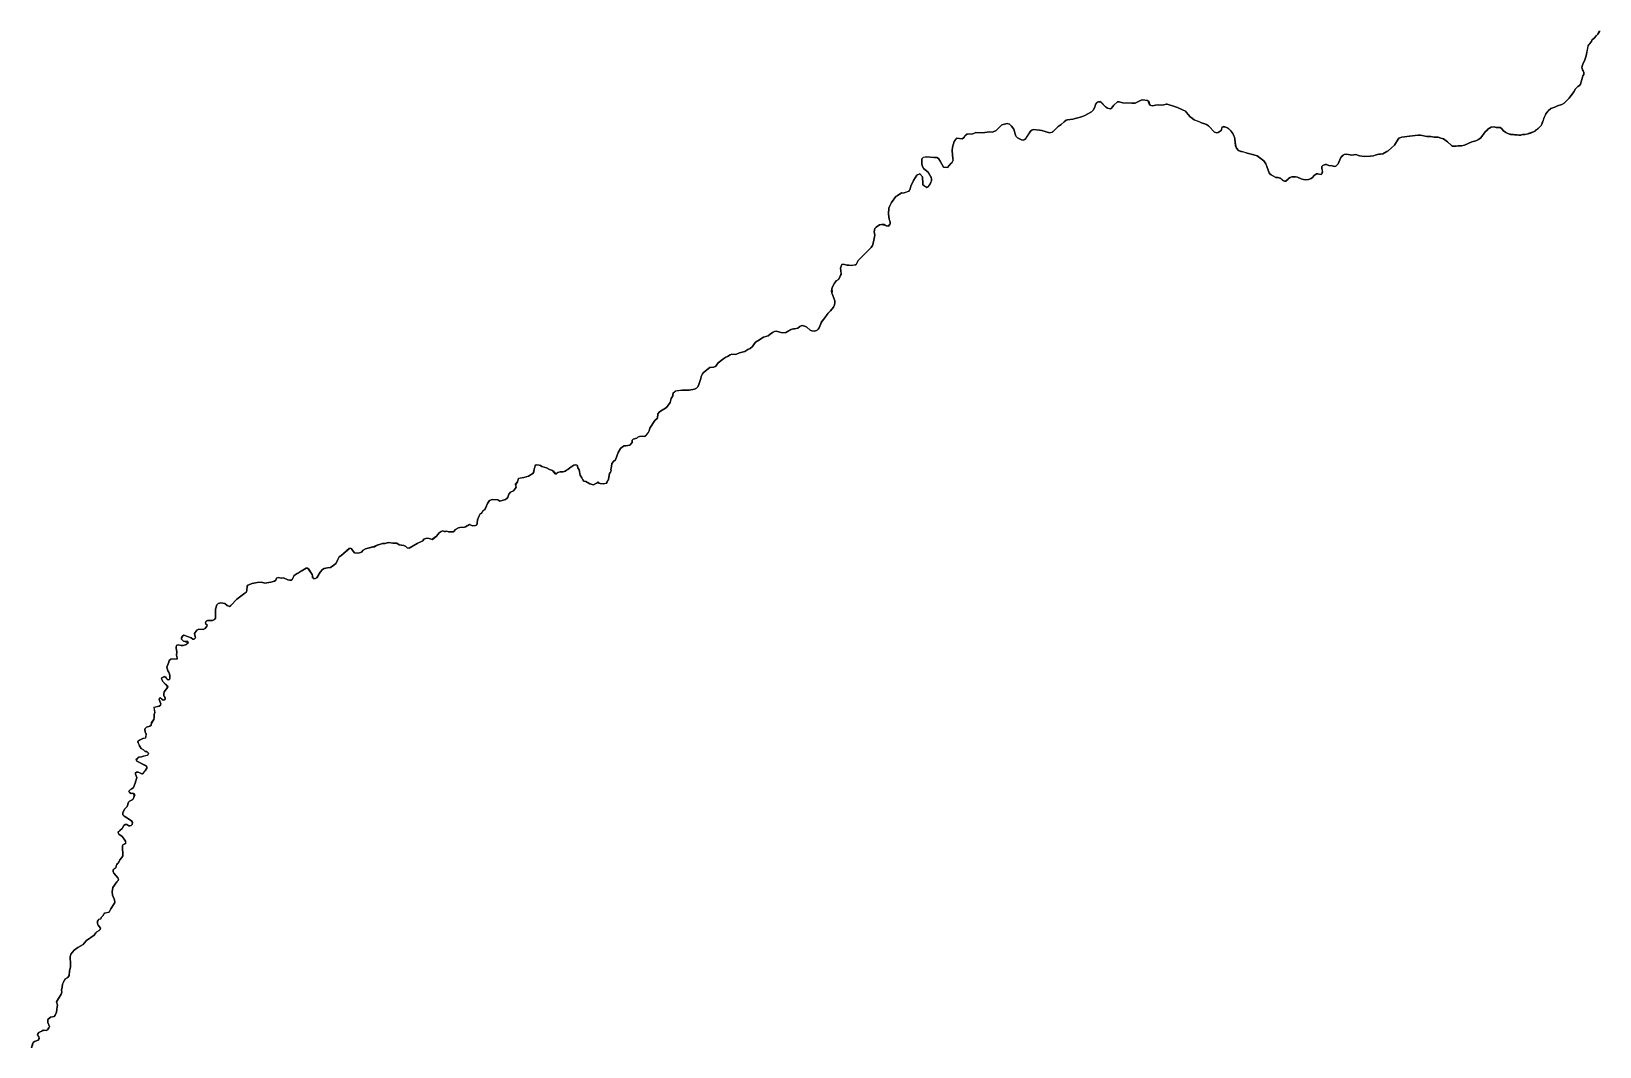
# Model space of a CAD drawing. Extents: x -74 to -34.8, y -33.8 to 5.3.
# Drawn here: x -45.733 to -42.885, y -8.418 to -6.574 of the extents above; entities that cross this region are included whole.
import ezdxf

# ---------------------------------------------------------------- set-up
doc = ezdxf.new("R2010")
doc.units = 0
doc.header["$LTSCALE"] = 2
doc.layers.add('UFEBRASIL', color=7, linetype='Continuous')

msp = doc.modelspace()

# ---------------------------------------------------------------- linework, layer by layer
at = {"layer": 'UFEBRASIL'}
for points in [[(-42.8853, -6.5736), (-42.8856, -6.5746), (-42.8891, -6.5804), (-42.8924, -6.583), (-42.8947, -6.586), (-42.8993, -6.5903), (-42.9002, -6.5926), (-42.9041, -6.5977), (-42.9062, -6.6011), (-42.9067, -6.6017), (-42.9096, -6.6189), (-42.9127, -6.6279), (-42.9153, -6.6321), (-42.9172, -6.6373), (-42.9174, -6.6397), (-42.9164, -6.644), (-42.9154, -6.6461), (-42.914, -6.6489), (-42.9143, -6.653), (-42.9158, -6.6552), (-42.9166, -6.6574), (-42.9198, -6.6703), (-42.9219, -6.673), (-42.9249, -6.6746), (-42.9272, -6.6771), (-42.9294, -6.6788), (-42.9321, -6.6839), (-42.9407, -6.6956), (-42.9497, -6.7049), (-42.9542, -6.7074), (-42.9621, -6.7096), (-42.9665, -6.712), (-42.974, -6.7147), (-42.979, -6.7188), (-42.9833, -6.7239), (-42.9836, -6.7261), (-42.9858, -6.7311), (-42.9888, -6.7387), (-42.9888, -6.7396), (-42.9905, -6.7427), (-42.9914, -6.7454), (-42.9968, -6.751), (-43.0011, -6.7544), (-43.0033, -6.756), (-43.0127, -6.7594), (-43.0173, -6.7609), (-43.0252, -6.7619), (-43.0291, -6.763), (-43.0351, -6.7625), (-43.048, -6.7611), (-43.052, -6.7598), (-43.0556, -6.758), (-43.0598, -6.7548), (-43.0634, -6.7507), (-43.0658, -6.7492), (-43.073, -6.7487), (-43.0768, -6.7479), (-43.0821, -6.7481), (-43.0882, -6.7518), (-43.0897, -6.7539), (-43.0933, -6.7568), (-43.1008, -6.7676), (-43.1051, -6.7707), (-43.1099, -6.773), (-43.1176, -6.7747), (-43.1308, -6.781), (-43.1362, -6.7822), (-43.1421, -6.7822), (-43.146, -6.7831), (-43.1527, -6.7828), (-43.1545, -6.7817), (-43.1618, -6.7748), (-43.1687, -6.7697), (-43.1736, -6.7686), (-43.1784, -6.7667), (-43.1858, -6.7665), (-43.192, -6.7653), (-43.199, -6.7651), (-43.2105, -6.7631), (-43.2151, -6.7631), (-43.2308, -6.7644), (-43.2396, -6.766), (-43.2447, -6.7664), (-43.2501, -6.7686), (-43.2512, -6.7703), (-43.2579, -6.7808), (-43.2632, -6.7859), (-43.2691, -6.7912), (-43.2716, -6.7926), (-43.2787, -6.7966), (-43.2831, -6.7975), (-43.286, -6.7973), (-43.2927, -6.799), (-43.2957, -6.8002), (-43.3023, -6.8012), (-43.3124, -6.8016), (-43.3214, -6.8004), (-43.3281, -6.7982), (-43.3351, -6.7991), (-43.3447, -6.7975), (-43.349, -6.7981), (-43.351, -6.7999), (-43.3557, -6.8045), (-43.3602, -6.815), (-43.3641, -6.8193), (-43.3661, -6.8199), (-43.3713, -6.8183), (-43.3769, -6.818), (-43.3814, -6.8163), (-43.3836, -6.8164), (-43.3879, -6.8177), (-43.3896, -6.8198), (-43.39, -6.8226), (-43.3887, -6.8299), (-43.3895, -6.8328), (-43.3916, -6.8344), (-43.3973, -6.8331), (-43.3995, -6.8332), (-43.4039, -6.836), (-43.4067, -6.84), (-43.4091, -6.8417), (-43.4138, -6.8431), (-43.42, -6.8438), (-43.4232, -6.8436), (-43.4272, -6.8424), (-43.434, -6.8393), (-43.4376, -6.8386), (-43.4444, -6.8386), (-43.447, -6.8395), (-43.45, -6.8415), (-43.4526, -6.8446), (-43.4555, -6.8467), (-43.4578, -6.8466), (-43.4613, -6.8445), (-43.4654, -6.8411), (-43.4688, -6.8399), (-43.4736, -6.8395), (-43.482, -6.8351), (-43.4839, -6.8332), (-43.4852, -6.831), (-43.4896, -6.8198), (-43.4913, -6.8152), (-43.4953, -6.8093), (-43.5069, -6.8004), (-43.513, -6.7985), (-43.5256, -6.7955), (-43.5333, -6.7929), (-43.5373, -6.7922), (-43.5396, -6.7913), (-43.5415, -6.79), (-43.5446, -6.7862), (-43.5463, -6.7831), (-43.547, -6.7754), (-43.5477, -6.7702), (-43.5486, -6.7663), (-43.5494, -6.7638), (-43.5514, -6.7599), (-43.5551, -6.755), (-43.5613, -6.7494), (-43.5679, -6.7474), (-43.5716, -6.7491), (-43.5718, -6.7525), (-43.5728, -6.7546), (-43.5759, -6.7569), (-43.5783, -6.7581), (-43.5806, -6.7585), (-43.5844, -6.7575), (-43.5873, -6.755), (-43.5924, -6.7488), (-43.5953, -6.7461), (-43.5989, -6.7437), (-43.602, -6.7424), (-43.6082, -6.7404), (-43.6153, -6.7373), (-43.6216, -6.735), (-43.627, -6.7308), (-43.6287, -6.7293), (-43.6323, -6.7256), (-43.6354, -6.7215), (-43.6375, -6.7196), (-43.6429, -6.7166), (-43.6518, -6.7127), (-43.659, -6.7103), (-43.6706, -6.7066), (-43.6727, -6.7063), (-43.6766, -6.7077), (-43.6806, -6.7082), (-43.6863, -6.708), (-43.6918, -6.7086), (-43.6944, -6.7093), (-43.6985, -6.7096), (-43.7013, -6.7084), (-43.7038, -6.705), (-43.7059, -6.7001), (-43.7072, -6.6998), (-43.715, -6.6987), (-43.7179, -6.6996), (-43.7287, -6.7048), (-43.7346, -6.7049), (-43.7513, -6.7041), (-43.7538, -6.7035), (-43.7578, -6.7025), (-43.7607, -6.7024), (-43.7677, -6.7082), (-43.7724, -6.7142), (-43.7748, -6.7149), (-43.7789, -6.7139), (-43.7826, -6.7112), (-43.7921, -6.702), (-43.7951, -6.7021), (-43.7975, -6.7032), (-43.7998, -6.7053), (-43.8006, -6.7077), (-43.8026, -6.7133), (-43.8051, -6.7173), (-43.8082, -6.7203), (-43.8201, -6.7273), (-43.8264, -6.7293), (-43.8421, -6.7338), (-43.8516, -6.735), (-43.8538, -6.7356), (-43.8577, -6.7385), (-43.863, -6.7437), (-43.8683, -6.7472), (-43.8737, -6.752), (-43.8799, -6.7578), (-43.8842, -6.7587), (-43.8981, -6.7545), (-43.9026, -6.7537), (-43.9138, -6.7527), (-43.9165, -6.7538), (-43.9189, -6.7558), (-43.9283, -6.77), (-43.9305, -6.7711), (-43.9324, -6.772), (-43.9349, -6.7714), (-43.9424, -6.7678), (-43.9451, -6.7655), (-43.9463, -6.7631), (-43.9493, -6.7517), (-43.953, -6.7467), (-43.9568, -6.7432), (-43.9612, -6.7419), (-43.9707, -6.7442), (-43.9813, -6.7545), (-43.9877, -6.7573), (-43.9938, -6.757), (-44.0054, -6.7589), (-44.0182, -6.7581), (-44.0233, -6.7602), (-44.0351, -6.7612), (-44.0379, -6.7643), (-44.0404, -6.7678), (-44.0429, -6.7694), (-44.0534, -6.7683), (-44.0575, -6.7744), (-44.0602, -6.7847), (-44.0609, -6.7907), (-44.0598, -6.8059), (-44.0591, -6.8084), (-44.0617, -6.8134), (-44.0637, -6.8146), (-44.0697, -6.8214), (-44.077, -6.8211), (-44.0828, -6.8098), (-44.0861, -6.805), (-44.0889, -6.8033), (-44.0946, -6.8034), (-44.1072, -6.8024), (-44.114, -6.8035), (-44.1163, -6.8058), (-44.1163, -6.8149), (-44.1155, -6.8178), (-44.113, -6.8232), (-44.1048, -6.8302), (-44.0984, -6.8416), (-44.0988, -6.8459), (-44.1019, -6.8524), (-44.1044, -6.8565), (-44.109, -6.8576), (-44.1142, -6.8529), (-44.1142, -6.8476), (-44.115, -6.8422), (-44.1152, -6.8384), (-44.1199, -6.8328), (-44.1251, -6.8356), (-44.1311, -6.845), (-44.1361, -6.8552), (-44.1372, -6.8602), (-44.1406, -6.8652), (-44.15, -6.8681), (-44.1533, -6.8678), (-44.1609, -6.8728), (-44.1635, -6.8745), (-44.1713, -6.885), (-44.1737, -6.8893), (-44.1758, -6.8956), (-44.1767, -6.9058), (-44.1752, -6.9158), (-44.1742, -6.9182), (-44.1736, -6.9212), (-44.1736, -6.9244), (-44.1778, -6.928), (-44.181, -6.9273), (-44.1846, -6.9251), (-44.1893, -6.9251), (-44.1929, -6.926), (-44.1991, -6.93), (-44.2014, -6.9325), (-44.2026, -6.9384), (-44.2013, -6.9446), (-44.2036, -6.9563), (-44.206, -6.9635), (-44.2079, -6.9666), (-44.2139, -6.973), (-44.2187, -6.9773), (-44.2315, -6.9907), (-44.2338, -6.9941), (-44.2359, -6.9987), (-44.2431, -6.9994), (-44.2489, -6.9987), (-44.2524, -6.9992), (-44.2564, -6.998), (-44.2613, -6.9979), (-44.262, -6.9987), (-44.2638, -7.0041), (-44.2626, -7.0151), (-44.2648, -7.021), (-44.2674, -7.0248), (-44.2715, -7.0275), (-44.2731, -7.0293), (-44.2749, -7.0314), (-44.2789, -7.0394), (-44.2797, -7.0423), (-44.279, -7.046), (-44.2794, -7.0491), (-44.2743, -7.0639), (-44.2739, -7.0673), (-44.2745, -7.071), (-44.2765, -7.0751), (-44.282, -7.0816), (-44.2834, -7.0833), (-44.2864, -7.0861), (-44.2868, -7.0865), (-44.2928, -7.0954), (-44.2986, -7.1022), (-44.3028, -7.1125), (-44.3045, -7.1153), (-44.3062, -7.1172), (-44.3107, -7.1189), (-44.3159, -7.118), (-44.3187, -7.1171), (-44.3251, -7.1118), (-44.3276, -7.1103), (-44.333, -7.1087), (-44.3354, -7.1091), (-44.3376, -7.1103), (-44.3411, -7.1136), (-44.347, -7.1147), (-44.3493, -7.1147), (-44.354, -7.1159), (-44.3638, -7.1213), (-44.365, -7.1217), (-44.3695, -7.1218), (-44.38, -7.119), (-44.3834, -7.1195), (-44.3871, -7.1209), (-44.3916, -7.1243), (-44.3952, -7.127), (-44.4035, -7.1295), (-44.4068, -7.1313), (-44.4109, -7.1348), (-44.418, -7.139), (-44.4214, -7.1428), (-44.4236, -7.1468), (-44.4279, -7.1501), (-44.4323, -7.1519), (-44.4377, -7.1557), (-44.4473, -7.1583), (-44.4526, -7.1608), (-44.4546, -7.1611), (-44.461, -7.1603), (-44.4641, -7.1617), (-44.4688, -7.1649), (-44.4723, -7.1661), (-44.4758, -7.1682), (-44.4862, -7.1764), (-44.4887, -7.1805), (-44.4909, -7.1828), (-44.4944, -7.1844), (-44.5008, -7.1847), (-44.5124, -7.1936), (-44.5147, -7.1964), (-44.5168, -7.201), (-44.5175, -7.2046), (-44.5212, -7.2158), (-44.5228, -7.2196), (-44.5256, -7.2222), (-44.5291, -7.224), (-44.5384, -7.226), (-44.5411, -7.226), (-44.5486, -7.226), (-44.5516, -7.2262), (-44.5642, -7.2276), (-44.5679, -7.2316), (-44.5681, -7.2361), (-44.5712, -7.2412), (-44.573, -7.2483), (-44.5798, -7.2576), (-44.5926, -7.2654), (-44.5956, -7.269), (-44.5961, -7.2769), (-44.6007, -7.2811), (-44.61, -7.295), (-44.6114, -7.2999), (-44.6131, -7.3033), (-44.6181, -7.3091), (-44.6199, -7.3101), (-44.6228, -7.3096), (-44.6289, -7.3099), (-44.6316, -7.3112), (-44.6338, -7.3133), (-44.6403, -7.3149), (-44.6422, -7.3165), (-44.6424, -7.3211), (-44.6462, -7.3259), (-44.65, -7.3262), (-44.6534, -7.3271), (-44.6564, -7.327), (-44.6598, -7.329), (-44.6634, -7.3318), (-44.6673, -7.339), (-44.6721, -7.3525), (-44.6761, -7.3552), (-44.679, -7.3589), (-44.6794, -7.3644), (-44.6805, -7.3674), (-44.6807, -7.37), (-44.6802, -7.3722), (-44.6814, -7.3748), (-44.6835, -7.3772), (-44.6851, -7.3877), (-44.6897, -7.3953), (-44.6947, -7.3958), (-44.7003, -7.3954), (-44.7026, -7.3949), (-44.7047, -7.3926), (-44.7069, -7.3948), (-44.7122, -7.3979), (-44.719, -7.3962), (-44.7265, -7.3919), (-44.7299, -7.391), (-44.732, -7.3886), (-44.7333, -7.3853), (-44.7363, -7.3802), (-44.7386, -7.3703), (-44.7405, -7.367), (-44.7421, -7.3618), (-44.7432, -7.3618), (-44.7455, -7.3616), (-44.7479, -7.3623), (-44.7556, -7.3671), (-44.7589, -7.3701), (-44.7616, -7.3712), (-44.7639, -7.3727), (-44.7674, -7.374), (-44.7728, -7.3739), (-44.7769, -7.3757), (-44.781, -7.3782), (-44.7822, -7.3777), (-44.7868, -7.3715), (-44.792, -7.3699), (-44.7977, -7.3671), (-44.8062, -7.3648), (-44.8084, -7.3629), (-44.8109, -7.3621), (-44.8167, -7.3612), (-44.818, -7.3628), (-44.8187, -7.3662), (-44.8201, -7.3688), (-44.8209, -7.3744), (-44.8225, -7.3772), (-44.8303, -7.382), (-44.8387, -7.3847), (-44.8485, -7.3863), (-44.8493, -7.3878), (-44.8503, -7.3925), (-44.8541, -7.398), (-44.8527, -7.402), (-44.8539, -7.4041), (-44.8578, -7.4088), (-44.863, -7.4113), (-44.8659, -7.4149), (-44.8678, -7.4201), (-44.8689, -7.4223), (-44.8722, -7.4242), (-44.8827, -7.4276), (-44.8861, -7.4253), (-44.8966, -7.4242), (-44.9014, -7.426), (-44.9049, -7.4318), (-44.9099, -7.4433), (-44.913, -7.445), (-44.9163, -7.4499), (-44.9182, -7.4507), (-44.9202, -7.4543), (-44.9231, -7.4612), (-44.9233, -7.4675), (-44.9244, -7.4703), (-44.9269, -7.4716), (-44.9321, -7.4724), (-44.9372, -7.47), (-44.9445, -7.474), (-44.9467, -7.4746), (-44.9549, -7.4751), (-44.9575, -7.4757), (-44.9631, -7.4786), (-44.9668, -7.483), (-44.9692, -7.4834), (-44.9759, -7.4832), (-44.9788, -7.4821), (-44.981, -7.4826), (-44.9836, -7.4823), (-44.9859, -7.4816), (-44.9888, -7.4823), (-44.9927, -7.4852), (-44.9973, -7.4911), (-45.0062, -7.497), (-45.0108, -7.495), (-45.0152, -7.4948), (-45.0186, -7.4956), (-45.0203, -7.4967), (-45.0223, -7.4992), (-45.0326, -7.5042), (-45.0472, -7.5126), (-45.0507, -7.5123), (-45.0533, -7.5099), (-45.0565, -7.5079), (-45.0651, -7.5067), (-45.0694, -7.5038), (-45.077, -7.5035), (-45.0851, -7.5025), (-45.0908, -7.5042), (-45.0954, -7.5043), (-45.1067, -7.5082), (-45.1118, -7.5103), (-45.113, -7.5103), (-45.1265, -7.514), (-45.1303, -7.5162), (-45.1338, -7.5201), (-45.1372, -7.5215), (-45.1413, -7.522), (-45.1466, -7.521), (-45.1522, -7.5137), (-45.1561, -7.5134), (-45.1712, -7.527), (-45.1744, -7.5288), (-45.1768, -7.5331), (-45.1799, -7.5401), (-45.1836, -7.5434), (-45.1897, -7.5479), (-45.1956, -7.5485), (-45.2013, -7.5499), (-45.2043, -7.5518), (-45.2085, -7.5566), (-45.2147, -7.5666), (-45.2186, -7.5683), (-45.2227, -7.5666), (-45.2224, -7.5632), (-45.223, -7.5604), (-45.2313, -7.549), (-45.2339, -7.5491), (-45.2462, -7.5565), (-45.2507, -7.5586), (-45.2563, -7.563), (-45.2598, -7.5696), (-45.2614, -7.5709), (-45.2638, -7.571), (-45.2671, -7.5703), (-45.2753, -7.5667), (-45.2797, -7.5671), (-45.2851, -7.5663), (-45.2877, -7.5673), (-45.2893, -7.5706), (-45.2917, -7.5725), (-45.2985, -7.5748), (-45.3089, -7.5761), (-45.3155, -7.5743), (-45.3231, -7.5749), (-45.332, -7.577), (-45.3398, -7.5802), (-45.3412, -7.582), (-45.3416, -7.5888), (-45.3433, -7.5935), (-45.3455, -7.5946), (-45.3597, -7.6054), (-45.3709, -7.6171), (-45.3736, -7.6188), (-45.3777, -7.6167), (-45.382, -7.6131), (-45.3892, -7.6118), (-45.3941, -7.613), (-45.3966, -7.6154), (-45.3987, -7.6235), (-45.399, -7.64), (-45.4006, -7.6421), (-45.4041, -7.644), (-45.4132, -7.6439), (-45.4157, -7.6451), (-45.4169, -7.6476), (-45.4163, -7.6509), (-45.4141, -7.6521), (-45.4143, -7.6546), (-45.4178, -7.6586), (-45.4209, -7.6602), (-45.4287, -7.6599), (-45.4327, -7.6615), (-45.4371, -7.6677), (-45.4354, -7.6732), (-45.4353, -7.6757), (-45.4377, -7.6778), (-45.4399, -7.678), (-45.443, -7.6754), (-45.456, -7.6707), (-45.4585, -7.6724), (-45.4607, -7.6755), (-45.4607, -7.678), (-45.4567, -7.6814), (-45.4486, -7.6839), (-45.4494, -7.6857), (-45.4516, -7.688), (-45.4574, -7.6897), (-45.461, -7.6897), (-45.4663, -7.6886), (-45.4689, -7.6891), (-45.4702, -7.6914), (-45.4703, -7.6941), (-45.469, -7.7013), (-45.4693, -7.7073), (-45.4681, -7.7132), (-45.4686, -7.7141), (-45.4801, -7.7146), (-45.4828, -7.7169), (-45.4836, -7.7195), (-45.4869, -7.729), (-45.4854, -7.7356), (-45.4833, -7.7379), (-45.4815, -7.7435), (-45.4817, -7.7491), (-45.4822, -7.7514), (-45.4848, -7.752), (-45.4867, -7.7509), (-45.4885, -7.7487), (-45.4912, -7.746), (-45.4935, -7.747), (-45.4961, -7.748), (-45.4965, -7.7503), (-45.4942, -7.7547), (-45.485, -7.7649), (-45.4918, -7.7739), (-45.4928, -7.7771), (-45.4923, -7.7802), (-45.4899, -7.7865), (-45.4915, -7.7882), (-45.4939, -7.7887), (-45.4962, -7.7872), (-45.4994, -7.7848), (-45.5006, -7.7856), (-45.5011, -7.7878), (-45.4983, -7.7952), (-45.4989, -7.798), (-45.5008, -7.7998), (-45.5109, -7.8024), (-45.5092, -7.8112), (-45.5099, -7.8149), (-45.51, -7.8203), (-45.511, -7.824), (-45.5152, -7.8306), (-45.5158, -7.8343), (-45.5179, -7.8361), (-45.5239, -7.8379), (-45.5264, -7.84), (-45.5268, -7.842), (-45.5264, -7.8464), (-45.5244, -7.8503), (-45.526, -7.858), (-45.5306, -7.8582), (-45.5366, -7.8616), (-45.5404, -7.8647), (-45.537, -7.872), (-45.534, -7.8764), (-45.5297, -7.879), (-45.5265, -7.8819), (-45.522, -7.8832), (-45.5207, -7.8848), (-45.5223, -7.8894), (-45.5295, -7.8902), (-45.5332, -7.8919), (-45.5377, -7.8924), (-45.5399, -7.8934), (-45.543, -7.8977), (-45.5418, -7.8997), (-45.5242, -7.9084), (-45.5234, -7.91), (-45.5236, -7.9122), (-45.5263, -7.917), (-45.5321, -7.9232), (-45.5392, -7.9194), (-45.5419, -7.9195), (-45.5439, -7.921), (-45.5442, -7.9234), (-45.5414, -7.929), (-45.5446, -7.9397), (-45.5475, -7.9473), (-45.5507, -7.9499), (-45.553, -7.9508), (-45.5561, -7.9543), (-45.5546, -7.9564), (-45.5519, -7.958), (-45.5488, -7.9579), (-45.5451, -7.9607), (-45.5468, -7.9658), (-45.5487, -7.9693), (-45.5551, -7.9721), (-45.5569, -7.9737), (-45.5594, -7.9817), (-45.5638, -7.9865), (-45.5673, -7.9936), (-45.5671, -7.9971), (-45.5646, -7.9997), (-45.5616, -8.001), (-45.5512, -8.008), (-45.5494, -8.0109), (-45.5498, -8.0145), (-45.5518, -8.0165), (-45.5542, -8.0172), (-45.5563, -8.0168), (-45.56, -8.0146), (-45.5629, -8.0146), (-45.5649, -8.0163), (-45.5681, -8.0217), (-45.5722, -8.0255), (-45.5763, -8.0291), (-45.574, -8.0322), (-45.5684, -8.0361), (-45.5644, -8.0411), (-45.562, -8.0446), (-45.5621, -8.0496), (-45.567, -8.0515), (-45.5677, -8.0537), (-45.5673, -8.0717), (-45.5686, -8.0746), (-45.5722, -8.079), (-45.5747, -8.0842), (-45.5765, -8.0852), (-45.5782, -8.0869), (-45.5789, -8.0896), (-45.5799, -8.0932), (-45.5845, -8.0966), (-45.5848, -8.1002), (-45.5834, -8.1029), (-45.5761, -8.1113), (-45.5751, -8.114), (-45.5754, -8.116), (-45.5777, -8.1184), (-45.5854, -8.129), (-45.5866, -8.1366), (-45.5856, -8.1429), (-45.5824, -8.1514), (-45.5815, -8.156), (-45.5831, -8.1593), (-45.5888, -8.1676), (-45.5927, -8.1744), (-45.6007, -8.1759), (-45.6026, -8.1799), (-45.6065, -8.1835), (-45.6069, -8.1857), (-45.6111, -8.187), (-45.6129, -8.1903), (-45.6129, -8.1947), (-45.6116, -8.1975), (-45.6076, -8.2027), (-45.6081, -8.205), (-45.6101, -8.2072), (-45.6143, -8.2095), (-45.6161, -8.2112), (-45.6189, -8.2154), (-45.6332, -8.225), (-45.6373, -8.2298), (-45.6389, -8.2327), (-45.6488, -8.238), (-45.6556, -8.2429), (-45.6616, -8.25), (-45.6628, -8.2549), (-45.6618, -8.2682), (-45.6622, -8.2734), (-45.6637, -8.2804), (-45.6646, -8.2885), (-45.6671, -8.2925), (-45.6721, -8.2955), (-45.6745, -8.301), (-45.6766, -8.3044), (-45.6769, -8.3099), (-45.6786, -8.3152), (-45.678, -8.3191), (-45.679, -8.3228), (-45.6875, -8.3368), (-45.6855, -8.3424), (-45.6864, -8.3457), (-45.6875, -8.3556), (-45.6896, -8.3606), (-45.6916, -8.363), (-45.6981, -8.3643), (-45.7035, -8.3685), (-45.703, -8.3739), (-45.7003, -8.3813), (-45.7014, -8.3839), (-45.7036, -8.3874), (-45.7062, -8.3888), (-45.7114, -8.388), (-45.714, -8.3899), (-45.7174, -8.3908), (-45.7195, -8.3921), (-45.7222, -8.3962), (-45.7213, -8.3979), (-45.7193, -8.3996), (-45.7192, -8.4032), (-45.7209, -8.406), (-45.7238, -8.4075), (-45.7272, -8.4085), (-45.73, -8.4104), (-45.7311, -8.4144), (-45.7331, -8.4198)], [(-45.7331, -8.4198), (-45.7311, -8.4127), (-45.73, -8.4104), (-45.7272, -8.4085), (-45.7238, -8.4075), (-45.7209, -8.406), (-45.7192, -8.4032), (-45.7193, -8.3996), (-45.7222, -8.3962), (-45.7216, -8.3944), (-45.7195, -8.3921), (-45.7174, -8.3908), (-45.714, -8.3899), (-45.7098, -8.3878), (-45.7062, -8.3888), (-45.7036, -8.3874), (-45.7014, -8.3839), (-45.7003, -8.3813), (-45.703, -8.3739), (-45.7035, -8.3685), (-45.6981, -8.3643), (-45.6916, -8.363), (-45.6896, -8.3606), (-45.6875, -8.3556), (-45.6864, -8.3457), (-45.6855, -8.3424), (-45.6875, -8.3368), (-45.679, -8.3228), (-45.678, -8.3191), (-45.6786, -8.3152), (-45.6769, -8.3099), (-45.6766, -8.3044), (-45.6745, -8.301), (-45.6713, -8.2948), (-45.6671, -8.2925), (-45.6646, -8.2885), (-45.6637, -8.2804), (-45.6622, -8.2734), (-45.6618, -8.2682), (-45.6628, -8.2549), (-45.6616, -8.25), (-45.6556, -8.2429), (-45.6488, -8.238), (-45.6389, -8.2327), (-45.6373, -8.2298), (-45.6332, -8.225), (-45.6189, -8.2154), (-45.6161, -8.2112), (-45.6143, -8.2095), (-45.6101, -8.2072), (-45.6081, -8.205), (-45.6076, -8.2027), (-45.6116, -8.1975), (-45.6129, -8.1947), (-45.6129, -8.1903), (-45.6102, -8.1862), (-45.6069, -8.1857), (-45.6065, -8.1835), (-45.6026, -8.1799), (-45.5996, -8.1751), (-45.5913, -8.1734), (-45.5888, -8.1676), (-45.5831, -8.1593), (-45.5815, -8.156), (-45.5824, -8.1514), (-45.5856, -8.1429), (-45.5866, -8.1366), (-45.5854, -8.129), (-45.5777, -8.1184), (-45.5754, -8.116), (-45.5751, -8.114), (-45.5761, -8.1113), (-45.5834, -8.1029), (-45.5848, -8.1002), (-45.5845, -8.0966), (-45.5789, -8.092), (-45.5789, -8.0896), (-45.5782, -8.0869), (-45.5765, -8.0852), (-45.5747, -8.0842), (-45.5722, -8.079), (-45.5686, -8.0746), (-45.5673, -8.0717), (-45.5677, -8.0537), (-45.567, -8.0515), (-45.5614, -8.0479), (-45.562, -8.0446), (-45.5644, -8.0411), (-45.5684, -8.0361), (-45.574, -8.0322), (-45.5755, -8.0278), (-45.5722, -8.0255), (-45.5681, -8.0217), (-45.5649, -8.0163), (-45.5629, -8.0146), (-45.56, -8.0146), (-45.5563, -8.0168), (-45.5542, -8.0172), (-45.5518, -8.0165), (-45.5498, -8.0145), (-45.5494, -8.0109), (-45.5512, -8.008), (-45.5616, -8.001), (-45.5646, -7.9997), (-45.5671, -7.9971), (-45.5673, -7.9936), (-45.5638, -7.9865), (-45.5594, -7.9817), (-45.5569, -7.9737), (-45.5551, -7.9721), (-45.5487, -7.9693), (-45.5468, -7.9658), (-45.5456, -7.959), (-45.5488, -7.9579), (-45.5519, -7.958), (-45.5546, -7.9564), (-45.5561, -7.9543), (-45.553, -7.9508), (-45.5507, -7.9499), (-45.5475, -7.9473), (-45.5446, -7.9397), (-45.5414, -7.929), (-45.5442, -7.9234), (-45.5439, -7.921), (-45.5419, -7.9195), (-45.5392, -7.9194), (-45.5307, -7.9224), (-45.5263, -7.917), (-45.5236, -7.9122), (-45.5242, -7.9084), (-45.5259, -7.9074), (-45.5418, -7.8997), (-45.5425, -7.8958), (-45.5399, -7.8934), (-45.5377, -7.8924), (-45.5332, -7.8919), (-45.5295, -7.8902), (-45.5208, -7.8881), (-45.5207, -7.8848), (-45.5237, -7.8823), (-45.5265, -7.8819), (-45.5297, -7.879), (-45.534, -7.8764), (-45.537, -7.872), (-45.5396, -7.8632), (-45.5366, -7.8616), (-45.5306, -7.8582), (-45.525, -7.8569), (-45.5244, -7.8503), (-45.5264, -7.8464), (-45.5268, -7.842), (-45.5264, -7.84), (-45.5239, -7.8379), (-45.5179, -7.8361), (-45.5158, -7.8343), (-45.5149, -7.8293), (-45.511, -7.824), (-45.51, -7.8203), (-45.5099, -7.8149), (-45.5092, -7.8112), (-45.5104, -7.8015), (-45.5008, -7.7998), (-45.4989, -7.798), (-45.4983, -7.7952), (-45.5011, -7.7878), (-45.4994, -7.7848), (-45.4987, -7.7848), (-45.4962, -7.7872), (-45.4939, -7.7887), (-45.4915, -7.7882), (-45.4894, -7.7848), (-45.4923, -7.7802), (-45.4928, -7.7771), (-45.4918, -7.7739), (-45.4847, -7.7637), (-45.4942, -7.7547), (-45.4965, -7.7503), (-45.4961, -7.748), (-45.4935, -7.747), (-45.4899, -7.746), (-45.4885, -7.7487), (-45.4867, -7.7509), (-45.4848, -7.752), (-45.4822, -7.7514), (-45.4817, -7.7488), (-45.4815, -7.7435), (-45.4833, -7.7379), (-45.4854, -7.7356), (-45.4869, -7.729), (-45.4836, -7.7195), (-45.4828, -7.7169), (-45.4801, -7.7146), (-45.4681, -7.7132), (-45.4681, -7.7116), (-45.4693, -7.7073), (-45.469, -7.7013), (-45.4703, -7.6941), (-45.4702, -7.6914), (-45.4689, -7.6891), (-45.4663, -7.6886), (-45.461, -7.6897), (-45.4574, -7.6897), (-45.4516, -7.688), (-45.4486, -7.6839), (-45.4491, -7.6821), (-45.4567, -7.6814), (-45.4607, -7.678), (-45.4607, -7.6755), (-45.4585, -7.6724), (-45.456, -7.6707), (-45.443, -7.6754), (-45.4399, -7.678), (-45.4377, -7.6778), (-45.4353, -7.6757), (-45.4354, -7.6732), (-45.4371, -7.6677), (-45.4327, -7.6615), (-45.4287, -7.6599), (-45.4209, -7.6602), (-45.4178, -7.6586), (-45.4143, -7.6546), (-45.4141, -7.6521), (-45.4163, -7.6509), (-45.4169, -7.6476), (-45.4157, -7.6451), (-45.4132, -7.6439), (-45.4041, -7.644), (-45.4006, -7.6421), (-45.399, -7.64), (-45.3987, -7.6235), (-45.3966, -7.6154), (-45.3941, -7.613), (-45.3892, -7.6118), (-45.382, -7.6131), (-45.3777, -7.6167), (-45.3736, -7.6188), (-45.3709, -7.6171), (-45.3597, -7.6054), (-45.3455, -7.5946), (-45.3423, -7.5919), (-45.3416, -7.5888), (-45.3412, -7.582), (-45.3398, -7.5802), (-45.332, -7.577), (-45.3231, -7.5749), (-45.3155, -7.5743), (-45.3089, -7.5761), (-45.2985, -7.5748), (-45.2917, -7.5725), (-45.2893, -7.5706), (-45.2877, -7.5673), (-45.2851, -7.5663), (-45.2797, -7.5671), (-45.2753, -7.5667), (-45.2671, -7.5703), (-45.2638, -7.571), (-45.2614, -7.5709), (-45.2598, -7.5696), (-45.2551, -7.5621), (-45.2507, -7.5586), (-45.2492, -7.5579), (-45.2462, -7.5565), (-45.2441, -7.5552), (-45.2419, -7.5539), (-45.2373, -7.5511), (-45.2339, -7.5491), (-45.2299, -7.5504), (-45.223, -7.5604), (-45.2224, -7.5632), (-45.2214, -7.5677), (-45.2178, -7.5679), (-45.2147, -7.5666), (-45.2085, -7.5566), (-45.2043, -7.5518), (-45.2013, -7.5499), (-45.1956, -7.5485), (-45.1897, -7.5479), (-45.1836, -7.5434), (-45.1799, -7.5401), (-45.1768, -7.5331), (-45.1744, -7.5288), (-45.1712, -7.527), (-45.1546, -7.5128), (-45.1522, -7.5137), (-45.1466, -7.521), (-45.1413, -7.522), (-45.1372, -7.5215), (-45.1338, -7.5201), (-45.1303, -7.5162), (-45.1265, -7.514), (-45.1118, -7.5103), (-45.1099, -7.5103), (-45.1065, -7.5082), (-45.0954, -7.5043), (-45.0908, -7.5042), (-45.0844, -7.5023), (-45.077, -7.5035), (-45.0694, -7.5038), (-45.0651, -7.5067), (-45.0565, -7.5079), (-45.0533, -7.5099), (-45.0507, -7.5123), (-45.0472, -7.5126), (-45.0326, -7.5042), (-45.0223, -7.4992), (-45.0203, -7.4967), (-45.0186, -7.4956), (-45.0152, -7.4948), (-45.0108, -7.495), (-45.0044, -7.4968), (-44.9973, -7.4911), (-44.9927, -7.4852), (-44.9888, -7.4823), (-44.9859, -7.4816), (-44.9836, -7.4823), (-44.981, -7.4826), (-44.9788, -7.4821), (-44.9759, -7.4832), (-44.9692, -7.4834), (-44.9668, -7.483), (-44.9631, -7.4786), (-44.9575, -7.4757), (-44.9549, -7.4751), (-44.9467, -7.4746), (-44.9445, -7.474), (-44.9372, -7.47), (-44.9321, -7.4724), (-44.9269, -7.4716), (-44.9244, -7.4703), (-44.9233, -7.4675), (-44.9231, -7.4612), (-44.9202, -7.4543), (-44.9182, -7.4507), (-44.9149, -7.4485), (-44.913, -7.445), (-44.9088, -7.4416), (-44.9049, -7.4318), (-44.9014, -7.426), (-44.8966, -7.4242), (-44.8861, -7.4253), (-44.8827, -7.4276), (-44.8722, -7.4242), (-44.8689, -7.4223), (-44.8678, -7.4201), (-44.8659, -7.4149), (-44.863, -7.4113), (-44.8578, -7.4088), (-44.8539, -7.4041), (-44.8527, -7.402), (-44.8541, -7.3964), (-44.8503, -7.3925), (-44.8485, -7.3863), (-44.8472, -7.3856), (-44.8387, -7.3847), (-44.8303, -7.382), (-44.8225, -7.3772), (-44.8209, -7.3744), (-44.8201, -7.3688), (-44.8187, -7.3662), (-44.818, -7.3628), (-44.8167, -7.3612), (-44.8109, -7.3621), (-44.8084, -7.3629), (-44.8062, -7.3648), (-44.7977, -7.3671), (-44.792, -7.3699), (-44.7854, -7.3726), (-44.781, -7.3782), (-44.7798, -7.3781), (-44.7769, -7.3757), (-44.7728, -7.3739), (-44.7674, -7.374), (-44.7639, -7.3727), (-44.7616, -7.3712), (-44.7589, -7.3701), (-44.7556, -7.3671), (-44.7479, -7.3623), (-44.7455, -7.3616), (-44.7421, -7.3618), (-44.7413, -7.363), (-44.7405, -7.367), (-44.7386, -7.3703), (-44.7363, -7.3802), (-44.7333, -7.3853), (-44.732, -7.3886), (-44.7299, -7.391), (-44.7265, -7.3919), (-44.719, -7.3962), (-44.7122, -7.3979), (-44.7069, -7.3948), (-44.7038, -7.393), (-44.7026, -7.3949), (-44.7003, -7.3954), (-44.6947, -7.3958), (-44.688, -7.3945), (-44.6851, -7.3877), (-44.6835, -7.3772), (-44.6814, -7.3748), (-44.6802, -7.3722), (-44.6807, -7.37), (-44.6805, -7.3674), (-44.6794, -7.3644), (-44.679, -7.3589), (-44.6761, -7.3552), (-44.6721, -7.3525), (-44.6673, -7.339), (-44.6634, -7.3318), (-44.6598, -7.329), (-44.6564, -7.327), (-44.6534, -7.3271), (-44.65, -7.3262), (-44.6462, -7.3259), (-44.6424, -7.3211), (-44.6422, -7.3165), (-44.6403, -7.3149), (-44.6338, -7.3133), (-44.6316, -7.3112), (-44.6289, -7.3099), (-44.6228, -7.3096), (-44.6199, -7.3101), (-44.6172, -7.3086), (-44.6131, -7.3033), (-44.6114, -7.2999), (-44.61, -7.295), (-44.6007, -7.2811), (-44.5961, -7.2769), (-44.5956, -7.269), (-44.5926, -7.2654), (-44.5798, -7.2576), (-44.573, -7.2483), (-44.5712, -7.2412), (-44.5681, -7.2361), (-44.568, -7.2337), (-44.5679, -7.231), (-44.5627, -7.2269), (-44.5623, -7.2269), (-44.5579, -7.2266), (-44.5516, -7.2262), (-44.548, -7.226), (-44.5405, -7.226), (-44.5384, -7.226), (-44.5291, -7.224), (-44.5256, -7.2222), (-44.5228, -7.2196), (-44.5212, -7.2158), (-44.5175, -7.2046), (-44.5168, -7.201), (-44.5147, -7.1964), (-44.5124, -7.1936), (-44.5008, -7.1847), (-44.4944, -7.1844), (-44.4909, -7.1828), (-44.4887, -7.1805), (-44.4862, -7.1764), (-44.4758, -7.1682), (-44.4723, -7.1661), (-44.4688, -7.1649), (-44.4641, -7.1617), (-44.461, -7.1603), (-44.4546, -7.1611), (-44.4526, -7.1608), (-44.4473, -7.1583), (-44.4377, -7.1557), (-44.4323, -7.1519), (-44.4279, -7.1501), (-44.4236, -7.1468), (-44.4214, -7.1428), (-44.418, -7.139), (-44.4109, -7.1348), (-44.4068, -7.1313), (-44.4035, -7.1295), (-44.3952, -7.127), (-44.3916, -7.1243), (-44.3871, -7.1209), (-44.3834, -7.1195), (-44.38, -7.119), (-44.3695, -7.1218), (-44.3638, -7.1213), (-44.363, -7.121), (-44.354, -7.1159), (-44.3493, -7.1147), (-44.347, -7.1147), (-44.3411, -7.1136), (-44.3376, -7.1103), (-44.3354, -7.1091), (-44.333, -7.1087), (-44.3276, -7.1103), (-44.3251, -7.1118), (-44.3187, -7.1171), (-44.3159, -7.118), (-44.3107, -7.1189), (-44.3062, -7.1172), (-44.3045, -7.1153), (-44.3028, -7.1125), (-44.2983, -7.1019), (-44.2924, -7.0948), (-44.2864, -7.0861), (-44.285, -7.0848), (-44.2834, -7.0833), (-44.282, -7.0816), (-44.2765, -7.0751), (-44.2745, -7.071), (-44.2739, -7.0673), (-44.2743, -7.0639), (-44.2794, -7.0491), (-44.28, -7.046), (-44.2797, -7.0423), (-44.2789, -7.0394), (-44.2749, -7.0314), (-44.2731, -7.0293), (-44.2715, -7.0275), (-44.2674, -7.0248), (-44.2648, -7.021), (-44.2625, -7.0143), (-44.2638, -7.0041), (-44.2613, -6.9979), (-44.2598, -6.9974), (-44.2564, -6.998), (-44.2524, -6.9992), (-44.2489, -6.9987), (-44.2431, -6.9994), (-44.2347, -6.9973), (-44.2338, -6.9941), (-44.2315, -6.9907), (-44.2187, -6.9773), (-44.2139, -6.973), (-44.2079, -6.9666), (-44.206, -6.9635), (-44.2036, -6.9563), (-44.2013, -6.9446), (-44.2026, -6.9384), (-44.2014, -6.9325), (-44.1991, -6.93), (-44.1929, -6.926), (-44.1893, -6.9251), (-44.1833, -6.9263), (-44.181, -6.9273), (-44.176, -6.9279), (-44.1735, -6.9243), (-44.1736, -6.9212), (-44.1742, -6.9182), (-44.1752, -6.9158), (-44.1767, -6.9058), (-44.1758, -6.8956), (-44.1725, -6.8877), (-44.1713, -6.885), (-44.1633, -6.8744), (-44.1609, -6.8728), (-44.1533, -6.8678), (-44.1484, -6.8677), (-44.1392, -6.8641), (-44.1372, -6.8602), (-44.1361, -6.8552), (-44.1311, -6.845), (-44.1251, -6.8356), (-44.1199, -6.8328), (-44.1152, -6.8384), (-44.115, -6.8422), (-44.1142, -6.8476), (-44.1142, -6.8529), (-44.1072, -6.8578), (-44.1044, -6.8565), (-44.1006, -6.8511), (-44.0988, -6.8459), (-44.0987, -6.8399), (-44.1048, -6.8302), (-44.113, -6.8232), (-44.1155, -6.8178), (-44.1163, -6.8149), (-44.1163, -6.8058), (-44.113, -6.803), (-44.1072, -6.8024), (-44.0946, -6.8034), (-44.0889, -6.8033), (-44.0861, -6.805), (-44.0828, -6.8098), (-44.077, -6.8211), (-44.0697, -6.8214), (-44.0637, -6.8146), (-44.0617, -6.8134), (-44.0591, -6.8084), (-44.0598, -6.8059), (-44.0609, -6.7907), (-44.0602, -6.7847), (-44.0575, -6.7744), (-44.0523, -6.7684), (-44.0429, -6.7694), (-44.0389, -6.7667), (-44.0379, -6.7643), (-44.0334, -6.7604), (-44.0233, -6.7602), (-44.0182, -6.7581), (-44.0054, -6.7589), (-43.9938, -6.757), (-43.9877, -6.7573), (-43.9813, -6.7545), (-43.9707, -6.7442), (-43.9612, -6.7419), (-43.9568, -6.7432), (-43.953, -6.7467), (-43.9493, -6.7517), (-43.9463, -6.7631), (-43.9451, -6.7655), (-43.9424, -6.7678), (-43.9349, -6.7714), (-43.9324, -6.772), (-43.9305, -6.7711), (-43.9278, -6.7704), (-43.9189, -6.7558), (-43.9165, -6.7538), (-43.9138, -6.7527), (-43.9026, -6.7537), (-43.8981, -6.7545), (-43.8842, -6.7587), (-43.8782, -6.7568), (-43.8737, -6.752), (-43.8683, -6.7472), (-43.863, -6.7437), (-43.8577, -6.7385), (-43.8538, -6.7356), (-43.8516, -6.735), (-43.8421, -6.7338), (-43.8264, -6.7293), (-43.8201, -6.7273), (-43.8082, -6.7203), (-43.8051, -6.7173), (-43.802, -6.7119), (-43.8006, -6.7077), (-43.7994, -6.7046), (-43.7975, -6.7032), (-43.7951, -6.7021), (-43.7909, -6.7023), (-43.7811, -6.7124), (-43.7789, -6.7139), (-43.7738, -6.7148), (-43.7719, -6.7138), (-43.7677, -6.7082), (-43.7607, -6.7024), (-43.7578, -6.7025), (-43.7538, -6.7035), (-43.7513, -6.7041), (-43.7346, -6.7049), (-43.7287, -6.7048), (-43.7179, -6.6996), (-43.715, -6.6987), (-43.7059, -6.7001), (-43.7042, -6.701), (-43.7028, -6.7065), (-43.7013, -6.7084), (-43.6967, -6.7097), (-43.6944, -6.7093), (-43.6918, -6.7086), (-43.6863, -6.708), (-43.6806, -6.7082), (-43.6766, -6.7077), (-43.6727, -6.7063), (-43.6706, -6.7066), (-43.659, -6.7103), (-43.6518, -6.7127), (-43.6429, -6.7166), (-43.6375, -6.7196), (-43.6354, -6.7215), (-43.6323, -6.7256), (-43.6287, -6.7293), (-43.627, -6.7308), (-43.6216, -6.735), (-43.6144, -6.7377), (-43.6082, -6.7404), (-43.6012, -6.7427), (-43.5989, -6.7437), (-43.5953, -6.7461), (-43.5924, -6.7488), (-43.5873, -6.755), (-43.5844, -6.7575), (-43.5806, -6.7585), (-43.5783, -6.7581), (-43.5759, -6.7569), (-43.5728, -6.7546), (-43.5718, -6.7525), (-43.5709, -6.7477), (-43.5665, -6.7475), (-43.56, -6.7501), (-43.5551, -6.755), (-43.5514, -6.7599), (-43.5494, -6.7638), (-43.5486, -6.7663), (-43.5477, -6.7702), (-43.547, -6.7754), (-43.546, -6.7835), (-43.5435, -6.7877), (-43.5415, -6.79), (-43.5396, -6.7913), (-43.5371, -6.7923), (-43.5321, -6.7931), (-43.5256, -6.7955), (-43.513, -6.7985), (-43.5069, -6.8004), (-43.4953, -6.8093), (-43.4913, -6.8152), (-43.4896, -6.8198), (-43.4852, -6.831), (-43.4839, -6.8332), (-43.482, -6.8351), (-43.4736, -6.8395), (-43.4688, -6.8399), (-43.4641, -6.8418), (-43.4604, -6.8452), (-43.4578, -6.8466), (-43.4548, -6.8462), (-43.4516, -6.8429), (-43.45, -6.8415), (-43.447, -6.8395), (-43.4444, -6.8386), (-43.4376, -6.8386), (-43.434, -6.8393), (-43.4272, -6.8424), (-43.4232, -6.8436), (-43.42, -6.8438), (-43.4138, -6.8431), (-43.4091, -6.8417), (-43.4067, -6.84), (-43.4039, -6.836), (-43.3995, -6.8332), (-43.3973, -6.8331), (-43.391, -6.8345), (-43.3895, -6.8328), (-43.3886, -6.8282), (-43.39, -6.8226), (-43.3896, -6.8198), (-43.3879, -6.8177), (-43.3836, -6.8164), (-43.3814, -6.8163), (-43.3769, -6.818), (-43.3713, -6.8183), (-43.3661, -6.8199), (-43.3641, -6.8193), (-43.3602, -6.815), (-43.3557, -6.8045), (-43.3516, -6.7995), (-43.349, -6.7981), (-43.3447, -6.7975), (-43.3351, -6.7991), (-43.3281, -6.7982), (-43.3214, -6.8004), (-43.3124, -6.8016), (-43.3023, -6.8012), (-43.2957, -6.8002), (-43.2927, -6.799), (-43.286, -6.7973), (-43.2831, -6.7975), (-43.2787, -6.7966), (-43.2716, -6.7926), (-43.2691, -6.7912), (-43.2632, -6.7859), (-43.2579, -6.7808), (-43.2512, -6.7703), (-43.2501, -6.7686), (-43.2447, -6.7664), (-43.2396, -6.766), (-43.2308, -6.7644), (-43.2151, -6.7631), (-43.2105, -6.7631), (-43.199, -6.7651), (-43.192, -6.7653), (-43.1858, -6.7665), (-43.1784, -6.7667), (-43.1736, -6.7686), (-43.1687, -6.7697), (-43.1618, -6.7748), (-43.1545, -6.7817), (-43.1527, -6.7828), (-43.146, -6.7831), (-43.1421, -6.7822), (-43.1362, -6.7822), (-43.1308, -6.781), (-43.1176, -6.7747), (-43.1099, -6.773), (-43.1051, -6.7707), (-43.1008, -6.7676), (-43.0933, -6.7568), (-43.0897, -6.7539), (-43.0882, -6.7518), (-43.0821, -6.7481), (-43.0768, -6.7479), (-43.073, -6.7487), (-43.0658, -6.7492), (-43.0634, -6.7507), (-43.0598, -6.7548), (-43.0556, -6.758), (-43.052, -6.7598), (-43.0469, -6.7615), (-43.0397, -6.7621), (-43.0351, -6.7625), (-43.0321, -6.7628), (-43.0286, -6.7629), (-43.0252, -6.7619), (-43.0234, -6.7617), (-43.021, -6.7614), (-43.016, -6.7606), (-43.0149, -6.7602), (-43.0111, -6.7592), (-43.0044, -6.7564), (-43.0024, -6.7556), (-43.0007, -6.7533), (-42.9968, -6.751), (-42.9914, -6.7454), (-42.9905, -6.7427), (-42.9888, -6.7387), (-42.9876, -6.7372), (-42.9858, -6.7311), (-42.9836, -6.7261), (-42.9826, -6.7226), (-42.979, -6.7188), (-42.974, -6.7147), (-42.9665, -6.712), (-42.9621, -6.7096), (-42.9542, -6.7074), (-42.9497, -6.7049), (-42.9407, -6.6956), (-42.9321, -6.6839), (-42.9294, -6.6788), (-42.9272, -6.6771), (-42.9249, -6.6746), (-42.9219, -6.673), (-42.9198, -6.6703), (-42.9166, -6.6574), (-42.9158, -6.6552), (-42.9143, -6.653), (-42.914, -6.6489), (-42.9154, -6.6461), (-42.9164, -6.644), (-42.9174, -6.6397), (-42.9172, -6.6373), (-42.9153, -6.6321), (-42.9127, -6.6279), (-42.9096, -6.6189), (-42.9062, -6.6011), (-42.9059, -6.5996), (-42.9031, -6.5966), (-42.9002, -6.5926), (-42.8993, -6.5903), (-42.8947, -6.586), (-42.8912, -6.582), (-42.8891, -6.5804), (-42.8853, -6.5736)]]:
    msp.add_lwpolyline(points, dxfattribs=at)

doc.saveas('drawing.dxf')
